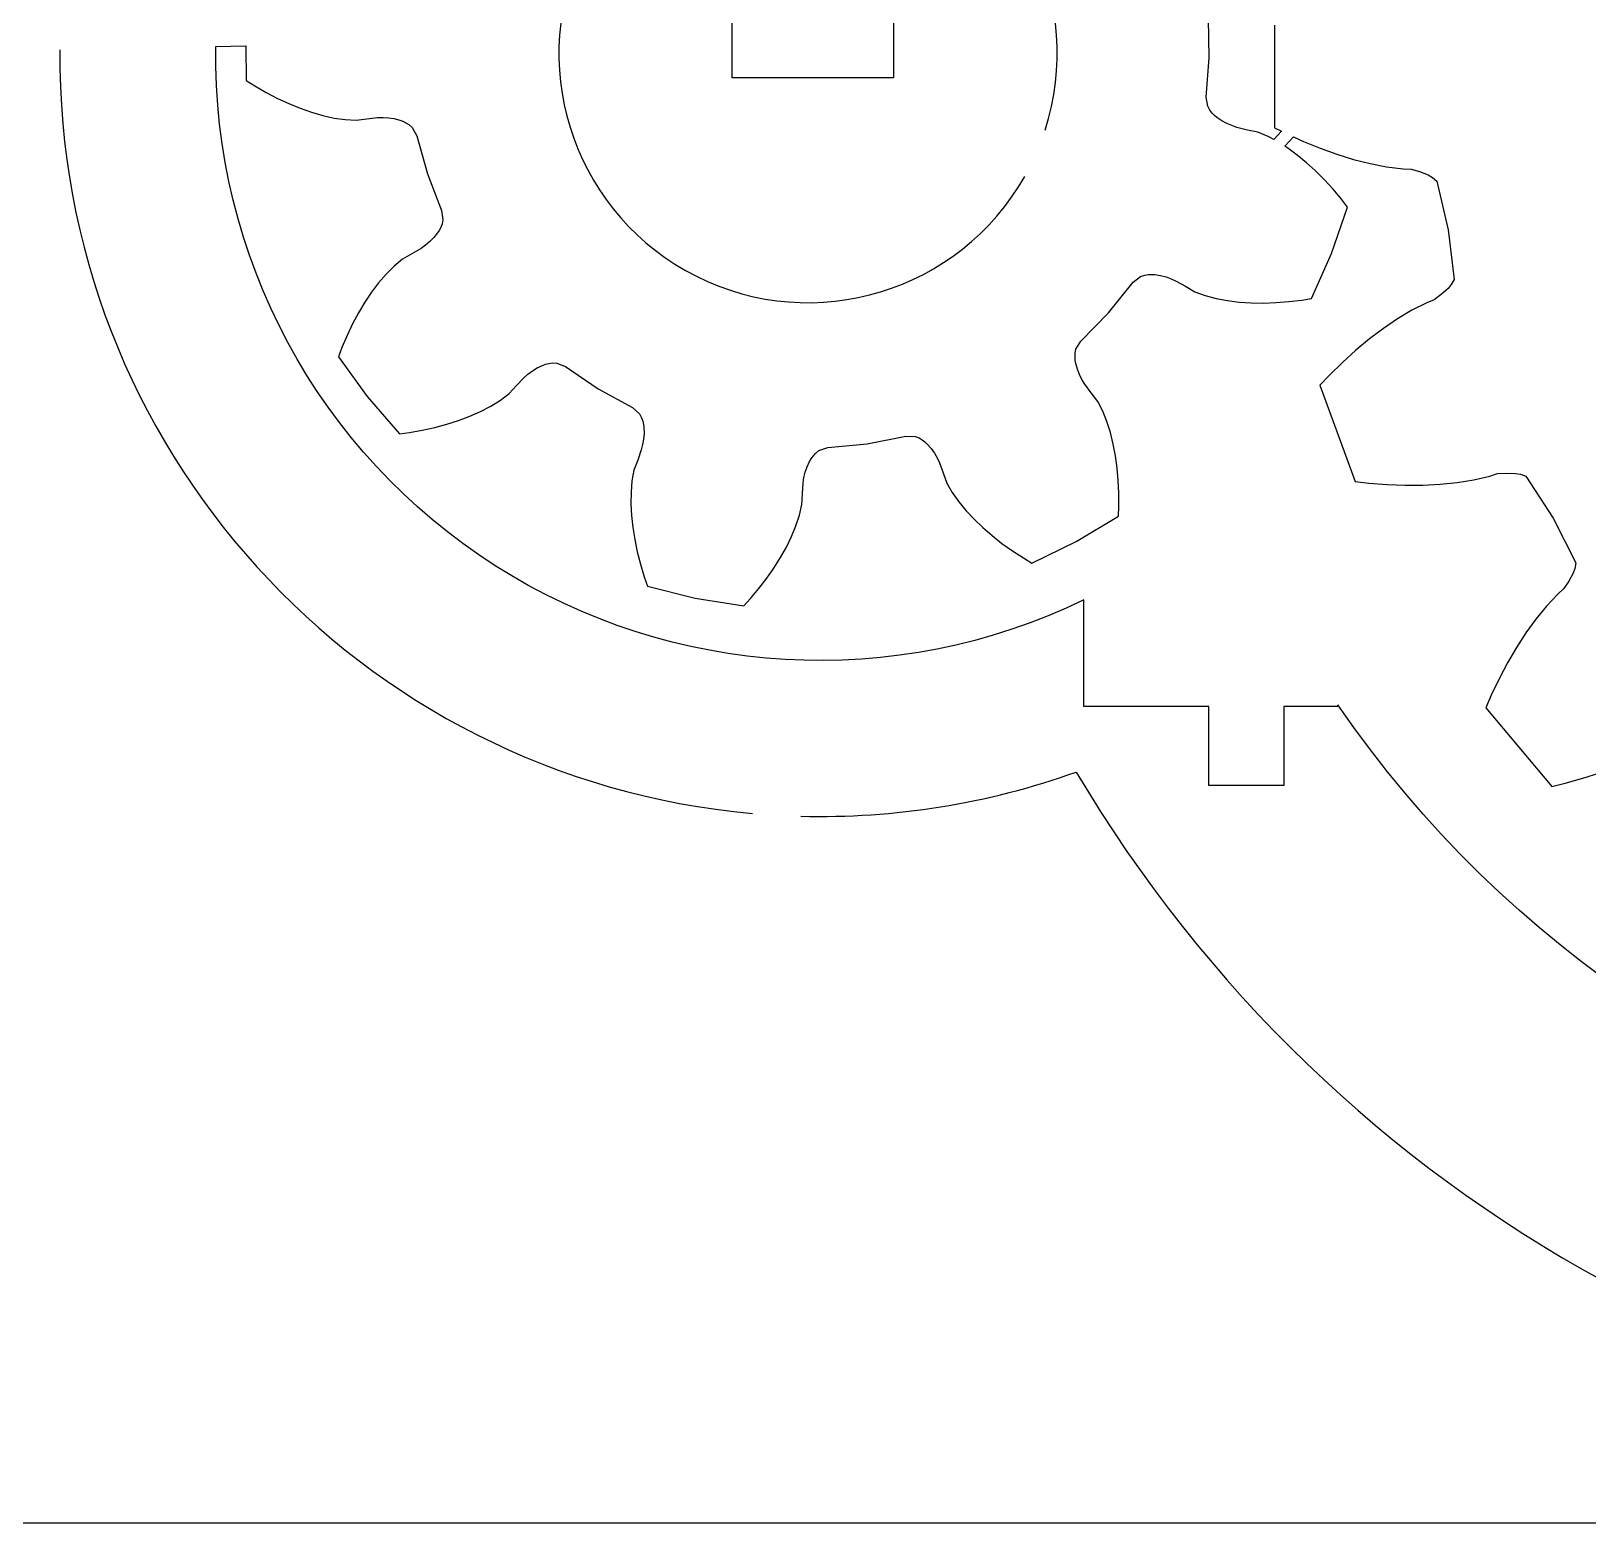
# Model space of a CAD drawing. Extents: x -15 to 185, y 0 to 200.
# Drawn here: x 38 to 100.4, y 0 to 59.9 of the extents above; entities that cross this region are included whole.
import ezdxf

# ---------------------------------------------------------------- set-up
doc = ezdxf.new("R2010")
doc.units = 0
doc.layers.add('A', color=7, linetype='CONTINUOUS')
doc.layers.add('DEFAULT', color=7, linetype='CONTINUOUS')

msp = doc.modelspace()

# ---------------------------------------------------------------- linework, layer by layer
at = {"layer": 'A'}
for p, q in [((85.251, 58.834), (85.217, 60.416)), ((46.565, 59.311), (46.588, 57.916)), ((85.13, 57.257), (85.251, 58.834)), ((46.588, 57.916), (46.927, 57.704)), ((46.927, 57.704), (47.381, 57.442)), ((47.381, 57.442), (47.837, 57.204)), ((47.837, 57.204), (48.293, 56.991)), ((48.293, 56.991), (48.749, 56.805)), ((85.188, 56.884), (85.13, 57.257)), ((85.274, 56.73), (85.188, 56.884)), ((48.749, 56.805), (49.205, 56.645)), ((49.205, 56.645), (49.66, 56.514)), ((49.66, 56.514), (50.111, 56.413)), ((50.111, 56.413), (50.558, 56.348)), ((50.558, 56.348), (50.999, 56.326)), ((50.999, 56.326), (51.428, 56.384)), ((51.428, 56.384), (51.858, 56.43)), ((51.858, 56.43), (52.077, 56.434)), ((52.077, 56.434), (52.298, 56.421)), ((52.298, 56.421), (52.523, 56.389)), ((52.523, 56.389), (52.753, 56.329)), ((52.753, 56.329), (52.871, 56.285)), ((52.871, 56.285), (52.992, 56.227)), ((85.364, 56.614), (85.274, 56.73)), ((85.458, 56.518), (85.364, 56.614)), ((85.554, 56.437), (85.458, 56.518)), ((85.75, 56.302), (85.554, 56.437)), ((85.95, 56.194), (85.75, 56.302)), ((52.992, 56.227), (53.116, 56.149)), ((53.116, 56.149), (53.25, 56.033)), ((53.25, 56.033), (53.431, 55.703)), ((53.431, 55.703), (53.858, 54.179)), ((86.153, 56.107), (85.95, 56.194)), ((86.36, 56.036), (86.153, 56.107)), ((86.78, 55.932), (86.36, 56.036)), ((87.202, 55.839), (86.78, 55.932)), ((87.61, 55.668), (87.202, 55.839)), ((87.837, 55.545), (87.61, 55.668)), ((88.397, 55.205), (88.281, 55.279)), ((88.779, 54.926), (88.397, 55.205)), ((89.153, 54.62), (88.779, 54.926)), ((89.518, 54.289), (89.153, 54.62)), ((53.858, 54.179), (54.431, 52.704)), ((89.875, 53.933), (89.518, 54.289)), ((90.221, 53.554), (89.875, 53.933)), ((90.558, 53.152), (90.221, 53.554)), ((90.804, 52.837), (90.558, 53.152)), ((54.431, 52.704), (54.484, 52.331)), ((90.159, 50.969), (90.804, 52.837)), ((54.332, 51.903), (54.264, 51.797)), ((54.394, 52.021), (54.332, 51.903)), ((54.447, 52.159), (54.394, 52.021)), ((54.484, 52.331), (54.447, 52.159)), ((53.786, 51.307), (53.609, 51.179)), ((53.955, 51.45), (53.786, 51.307)), ((54.116, 51.611), (53.955, 51.45)), ((54.264, 51.797), (54.116, 51.611)), ((52.859, 50.747), (52.52, 50.464)), ((53.237, 50.958), (52.859, 50.747)), ((53.609, 51.179), (53.237, 50.958)), ((89.353, 49.165), (90.159, 50.969)), ((52.201, 50.144), (51.9, 49.793)), ((52.52, 50.464), (52.201, 50.144)), ((82.19, 49.818), (82.487, 50.05)), ((82.487, 50.05), (82.655, 50.104)), ((82.655, 50.104), (82.801, 50.127)), ((82.801, 50.127), (82.934, 50.133)), ((82.934, 50.133), (83.06, 50.127)), ((83.06, 50.127), (83.295, 50.091)), ((83.295, 50.091), (83.515, 50.033)), ((83.515, 50.033), (83.723, 49.958)), ((51.615, 49.415), (51.346, 49.014)), ((51.9, 49.793), (51.615, 49.415)), ((81.2, 48.584), (82.19, 49.818)), ((83.723, 49.958), (83.923, 49.869)), ((83.923, 49.869), (84.3, 49.657)), ((84.3, 49.657), (84.672, 49.436)), ((84.672, 49.436), (85.086, 49.283)), ((51.346, 49.014), (51.093, 48.591)), ((85.086, 49.283), (85.523, 49.167)), ((85.523, 49.167), (85.978, 49.082)), ((85.978, 49.082), (86.447, 49.024)), ((86.447, 49.024), (86.929, 48.992)), ((86.929, 48.992), (87.422, 48.984)), ((87.422, 48.984), (87.925, 49)), ((87.925, 49), (88.437, 49.04)), ((88.437, 49.04), (88.958, 49.103)), ((88.958, 49.103), (89.353, 49.165)), ((50.856, 48.147), (50.634, 47.683)), ((51.093, 48.591), (50.856, 48.147)), ((80.093, 47.453), (81.2, 48.584)), ((50.634, 47.683), (50.428, 47.201)), ((50.428, 47.201), (50.284, 46.828)), ((79.859, 46.81), (79.865, 46.957)), ((79.865, 46.957), (79.898, 47.13)), ((79.898, 47.13), (80.093, 47.453)), ((50.284, 46.828), (51.444, 45.228)), ((57.896, 46.128), (58.073, 46.26)), ((58.073, 46.26), (58.267, 46.38)), ((58.267, 46.38), (58.481, 46.482)), ((58.481, 46.482), (58.6, 46.524)), ((58.6, 46.524), (58.729, 46.557)), ((58.729, 46.557), (58.875, 46.578)), ((58.875, 46.578), (59.052, 46.575)), ((59.052, 46.575), (59.403, 46.439)), ((59.403, 46.439), (60.709, 45.545)), ((79.87, 46.677), (79.859, 46.81)), ((79.89, 46.553), (79.87, 46.677)), ((79.954, 46.323), (79.89, 46.553)), ((80.038, 46.112), (79.954, 46.323)), ((57.14, 45.353), (57.431, 45.672)), ((57.431, 45.672), (57.731, 45.985)), ((57.731, 45.985), (57.896, 46.128)), ((80.138, 45.915), (80.038, 46.112)), ((80.25, 45.727), (80.138, 45.915)), ((80.506, 45.378), (80.25, 45.727)), ((51.444, 45.228), (52.738, 43.736)), ((56.403, 44.849), (56.788, 45.086)), ((56.788, 45.086), (57.14, 45.353)), ((60.709, 45.545), (62.096, 44.784)), ((80.769, 45.035), (80.506, 45.378)), ((80.971, 44.642), (80.769, 45.035)), ((55.108, 44.273), (55.56, 44.444)), ((55.56, 44.444), (55.993, 44.635)), ((55.993, 44.635), (56.403, 44.849)), ((62.096, 44.784), (62.377, 44.532)), ((62.377, 44.532), (62.459, 44.376)), ((62.459, 44.376), (62.507, 44.237)), ((81.138, 44.222), (80.971, 44.642)), ((52.738, 43.736), (53.135, 43.791)), ((53.135, 43.791), (53.651, 43.881)), ((53.651, 43.881), (54.153, 43.992)), ((54.153, 43.992), (54.639, 44.123)), ((54.639, 44.123), (55.108, 44.273)), ((62.507, 44.237), (62.535, 44.106)), ((62.535, 44.106), (62.552, 43.981)), ((62.552, 43.981), (62.558, 43.744)), ((81.277, 43.781), (81.138, 44.222)), ((81.391, 43.322), (81.277, 43.781)), ((62.5, 43.299), (62.447, 43.087)), ((62.538, 43.517), (62.5, 43.299)), ((62.558, 43.744), (62.538, 43.517)), ((69.576, 43.059), (69.933, 43.181)), ((69.933, 43.181), (71.508, 43.336)), ((71.508, 43.336), (73.06, 43.644)), ((73.06, 43.644), (73.436, 43.631)), ((73.436, 43.631), (73.6, 43.565)), ((73.6, 43.565), (73.726, 43.489)), ((73.726, 43.489), (73.832, 43.407)), ((73.832, 43.407), (73.924, 43.322)), ((73.924, 43.322), (74.082, 43.144)), ((74.082, 43.144), (74.212, 42.958)), ((81.48, 42.848), (81.391, 43.322)), ((62.304, 42.679), (62.151, 42.274)), ((62.447, 43.087), (62.304, 42.679)), ((69.1, 42.405), (69.199, 42.621)), ((69.199, 42.621), (69.263, 42.73)), ((69.263, 42.73), (69.34, 42.838)), ((69.34, 42.838), (69.439, 42.948)), ((69.439, 42.948), (69.576, 43.059)), ((74.212, 42.958), (74.323, 42.766)), ((74.323, 42.766), (74.419, 42.57)), ((74.419, 42.57), (74.572, 42.165)), ((81.547, 42.359), (81.48, 42.848)), ((62.151, 42.274), (62.072, 41.84)), ((68.944, 41.758), (68.978, 41.974)), ((68.978, 41.974), (69.029, 42.189)), ((69.029, 42.189), (69.1, 42.405)), ((74.572, 42.165), (74.715, 41.757)), ((81.591, 41.857), (81.547, 42.359)), ((62.034, 41.389), (62.029, 40.927)), ((62.072, 41.84), (62.034, 41.389)), ((68.897, 40.894), (68.915, 41.326)), ((68.915, 41.326), (68.944, 41.758)), ((74.715, 41.757), (74.933, 41.373)), ((74.933, 41.373), (75.194, 41.003)), ((81.613, 41.344), (81.591, 41.857)), ((81.613, 40.82), (81.613, 41.344)), ((62.029, 40.927), (62.054, 40.455)), ((68.799, 40.463), (68.897, 40.894)), ((75.194, 41.003), (75.487, 40.646)), ((75.487, 40.646), (75.81, 40.3)), ((81.598, 40.42), (81.613, 40.82)), ((62.054, 40.455), (62.106, 39.974)), ((68.479, 39.607), (68.657, 40.034)), ((68.657, 40.034), (68.799, 40.463)), ((75.81, 40.3), (76.158, 39.966)), ((79.903, 39.404), (81.598, 40.42)), ((62.106, 39.974), (62.184, 39.487)), ((62.184, 39.487), (62.287, 38.995)), ((68.271, 39.182), (68.479, 39.607)), ((76.158, 39.966), (76.531, 39.643)), ((76.531, 39.643), (76.927, 39.332)), ((78.126, 38.54), (79.903, 39.404)), ((62.287, 38.995), (62.415, 38.497)), ((67.772, 38.344), (68.035, 38.761)), ((68.035, 38.761), (68.271, 39.182)), ((76.927, 39.332), (77.345, 39.033)), ((77.345, 39.033), (77.784, 38.746)), ((62.415, 38.497), (62.567, 37.995)), ((67.483, 37.931), (67.772, 38.344)), ((77.784, 38.746), (78.126, 38.54)), ((62.567, 37.995), (62.697, 37.617)), ((62.697, 37.617), (64.614, 37.137)), ((66.833, 37.123), (67.17, 37.524)), ((67.17, 37.524), (67.483, 37.931)), ((64.614, 37.137), (66.565, 36.826)), ((66.565, 36.826), (66.833, 37.123))]:
    msp.add_line(p, q, dxfattribs=at)
at = {"layer": 'DEFAULT'}
for p, q in [((45.368, 59.29), (46.565, 59.311)), ((88.152, 55.881), (87.837, 55.545)), ((88.281, 55.279), (88.633, 55.653))]:
    msp.add_line(p, q, dxfattribs=at)
for points in [[(-14.624, 0), (185.376, 0), (185.376, 200), (-14.624, 200)], [(72.577, 58.026), (66.09, 58.026), (66.09, 61.026), (72.577, 61.026)]]:
    msp.add_lwpolyline(points, close=True, dxfattribs=at)
for points in [[(87.837, 55.545), (87.61, 55.668), (87.202, 55.839), (86.78, 55.932), (86.36, 56.036), (86.153, 56.107), (85.95, 56.194), (85.75, 56.302), (85.554, 56.437), (85.458, 56.518), (85.364, 56.614), (85.274, 56.73), (85.188, 56.884), (85.13, 57.257), (85.251, 58.834), (85.217, 60.416)], [(87.869, 60.14), (87.869, 56.021), (88.152, 55.881)], [(46.565, 59.311), (46.588, 57.916), (46.927, 57.704), (47.381, 57.442), (47.837, 57.204), (48.293, 56.991), (48.749, 56.805), (49.205, 56.645), (49.66, 56.514), (50.111, 56.413), (50.558, 56.348), (50.999, 56.326), (51.428, 56.384), (51.858, 56.43), (52.077, 56.434), (52.298, 56.421), (52.523, 56.389), (52.753, 56.329), (52.871, 56.285), (52.992, 56.227), (53.116, 56.149), (53.25, 56.033), (53.431, 55.703), (53.858, 54.179), (54.431, 52.704), (54.484, 52.331), (54.447, 52.159), (54.394, 52.021), (54.332, 51.903), (54.264, 51.797), (54.116, 51.611), (53.955, 51.45), (53.786, 51.307), (53.609, 51.179), (53.237, 50.958), (52.859, 50.747), (52.52, 50.464), (52.201, 50.144), (51.9, 49.793), (51.615, 49.415), (51.346, 49.014), (51.093, 48.591), (50.856, 48.147), (50.634, 47.683), (50.428, 47.201), (50.284, 46.828), (51.444, 45.228), (52.738, 43.736), (53.135, 43.791), (53.651, 43.881), (54.153, 43.992), (54.639, 44.123), (55.108, 44.273), (55.56, 44.444), (55.993, 44.635), (56.403, 44.849), (56.788, 45.086), (57.14, 45.353), (57.431, 45.672), (57.731, 45.985), (57.896, 46.128), (58.073, 46.26), (58.267, 46.38), (58.481, 46.482), (58.6, 46.524), (58.729, 46.557), (58.875, 46.578), (59.052, 46.575), (59.403, 46.439), (60.709, 45.545), (62.096, 44.784), (62.377, 44.532), (62.459, 44.376), (62.507, 44.237), (62.535, 44.106), (62.552, 43.981), (62.558, 43.744), (62.538, 43.517), (62.5, 43.299), (62.447, 43.087), (62.304, 42.679), (62.151, 42.274), (62.072, 41.84), (62.034, 41.389), (62.029, 40.927), (62.054, 40.455), (62.106, 39.974), (62.184, 39.487), (62.287, 38.995), (62.415, 38.497), (62.567, 37.995), (62.697, 37.617), (64.614, 37.137), (66.565, 36.826), (66.833, 37.123), (67.17, 37.524), (67.483, 37.931), (67.772, 38.344), (68.035, 38.761), (68.271, 39.182), (68.479, 39.607), (68.657, 40.034), (68.799, 40.463), (68.897, 40.894), (68.915, 41.326), (68.944, 41.758), (68.978, 41.974), (69.029, 42.189), (69.1, 42.405), (69.199, 42.621), (69.263, 42.73), (69.34, 42.838), (69.439, 42.948), (69.576, 43.059), (69.933, 43.181), (71.508, 43.336), (73.06, 43.644), (73.436, 43.631), (73.6, 43.565), (73.726, 43.489), (73.832, 43.407), (73.924, 43.322), (74.082, 43.144), (74.212, 42.958), (74.323, 42.766), (74.419, 42.57), (74.572, 42.165), (74.715, 41.757), (74.933, 41.373), (75.194, 41.003), (75.487, 40.646), (75.81, 40.3), (76.158, 39.966), (76.531, 39.643), (76.927, 39.332), (77.345, 39.033), (77.784, 38.746), (78.126, 38.54), (79.903, 39.404), (81.598, 40.42), (81.613, 40.82), (81.613, 41.344), (81.591, 41.857), (81.547, 42.359), (81.48, 42.848), (81.391, 43.322), (81.277, 43.781), (81.138, 44.222), (80.971, 44.642), (80.769, 45.035), (80.506, 45.378), (80.25, 45.727), (80.138, 45.915), (80.038, 46.112), (79.954, 46.323), (79.89, 46.553), (79.87, 46.677), (79.859, 46.81), (79.865, 46.957), (79.898, 47.13), (80.093, 47.453), (81.2, 48.584), (82.19, 49.818), (82.487, 50.05), (82.655, 50.104), (82.801, 50.127), (82.934, 50.133), (83.06, 50.127), (83.295, 50.091), (83.515, 50.033), (83.723, 49.958), (83.923, 49.869), (84.3, 49.657), (84.672, 49.436), (85.086, 49.283), (85.523, 49.167), (85.978, 49.082), (86.447, 49.024), (86.929, 48.992), (87.422, 48.984), (87.925, 49), (88.437, 49.04), (88.958, 49.103), (89.353, 49.165), (90.159, 50.969), (90.804, 52.837), (90.558, 53.152), (90.221, 53.554), (89.875, 53.933), (89.518, 54.289), (89.153, 54.62), (88.779, 54.926), (88.397, 55.205), (88.281, 55.279)], [(88.633, 55.653), (89.036, 55.471), (89.705, 55.198), (90.373, 54.958), (91.04, 54.753), (91.706, 54.584), (92.37, 54.456), (93.029, 54.378), (93.356, 54.364), (93.693, 54.261), (94.033, 54.128), (94.208, 54.026), (94.388, 53.876), (94.84, 51.921), (95.084, 49.93), (94.966, 49.727), (94.836, 49.572), (94.562, 49.331), (94.281, 49.118), (93.978, 48.993), (93.385, 48.695), (92.806, 48.348), (92.238, 47.962), (91.681, 47.54), (91.135, 47.086), (90.6, 46.601), (90.076, 46.088), (89.691, 45.685), (91.1, 41.814), (91.654, 41.753), (92.385, 41.696), (93.107, 41.669), (93.817, 41.672), (94.514, 41.707), (95.198, 41.776), (95.865, 41.883), (96.511, 42.036), (96.823, 42.134), (97.175, 42.152), (97.54, 42.144), (97.739, 42.108), (97.96, 42.029), (99.053, 40.346), (99.963, 38.558), (99.922, 38.327), (99.853, 38.137), (99.678, 37.817), (99.486, 37.521), (99.245, 37.3), (98.79, 36.817), (98.364, 36.293), (97.962, 35.735), (97.583, 35.149), (97.225, 34.535), (96.888, 33.897), (96.572, 33.236), (96.348, 32.725), (98.996, 29.569), (99.537, 29.701), (100.244, 29.898), (100.931, 30.119)]]:
    msp.add_lwpolyline(points, dxfattribs=at)
for points in [[(151.359, 19.922, -0.399417), (90.406, 32.856), (90.406, 32.78), (88.247, 32.779), (88.247, 29.605), (85.234, 29.605), (85.234, 32.779), (80.219, 32.78), (80.219, 37.065, -0.558985), (45.368, 59.29)], [(68.853, 28.378, 0.092457), (79.905, 30.15, 0.273885), (129.536, 2.95)]]:
    msp.add_lwpolyline(points, format="xyb", dxfattribs=at)
for centre, radius, start, end in [((69.14, 58.999), 10, 342.09578, 330.47059), ((69.627, 58.894), 30.526, 179.52287, 264.88627)]:
    msp.add_arc(centre, radius, start, end, dxfattribs=at)

doc.saveas('drawing.dxf')
